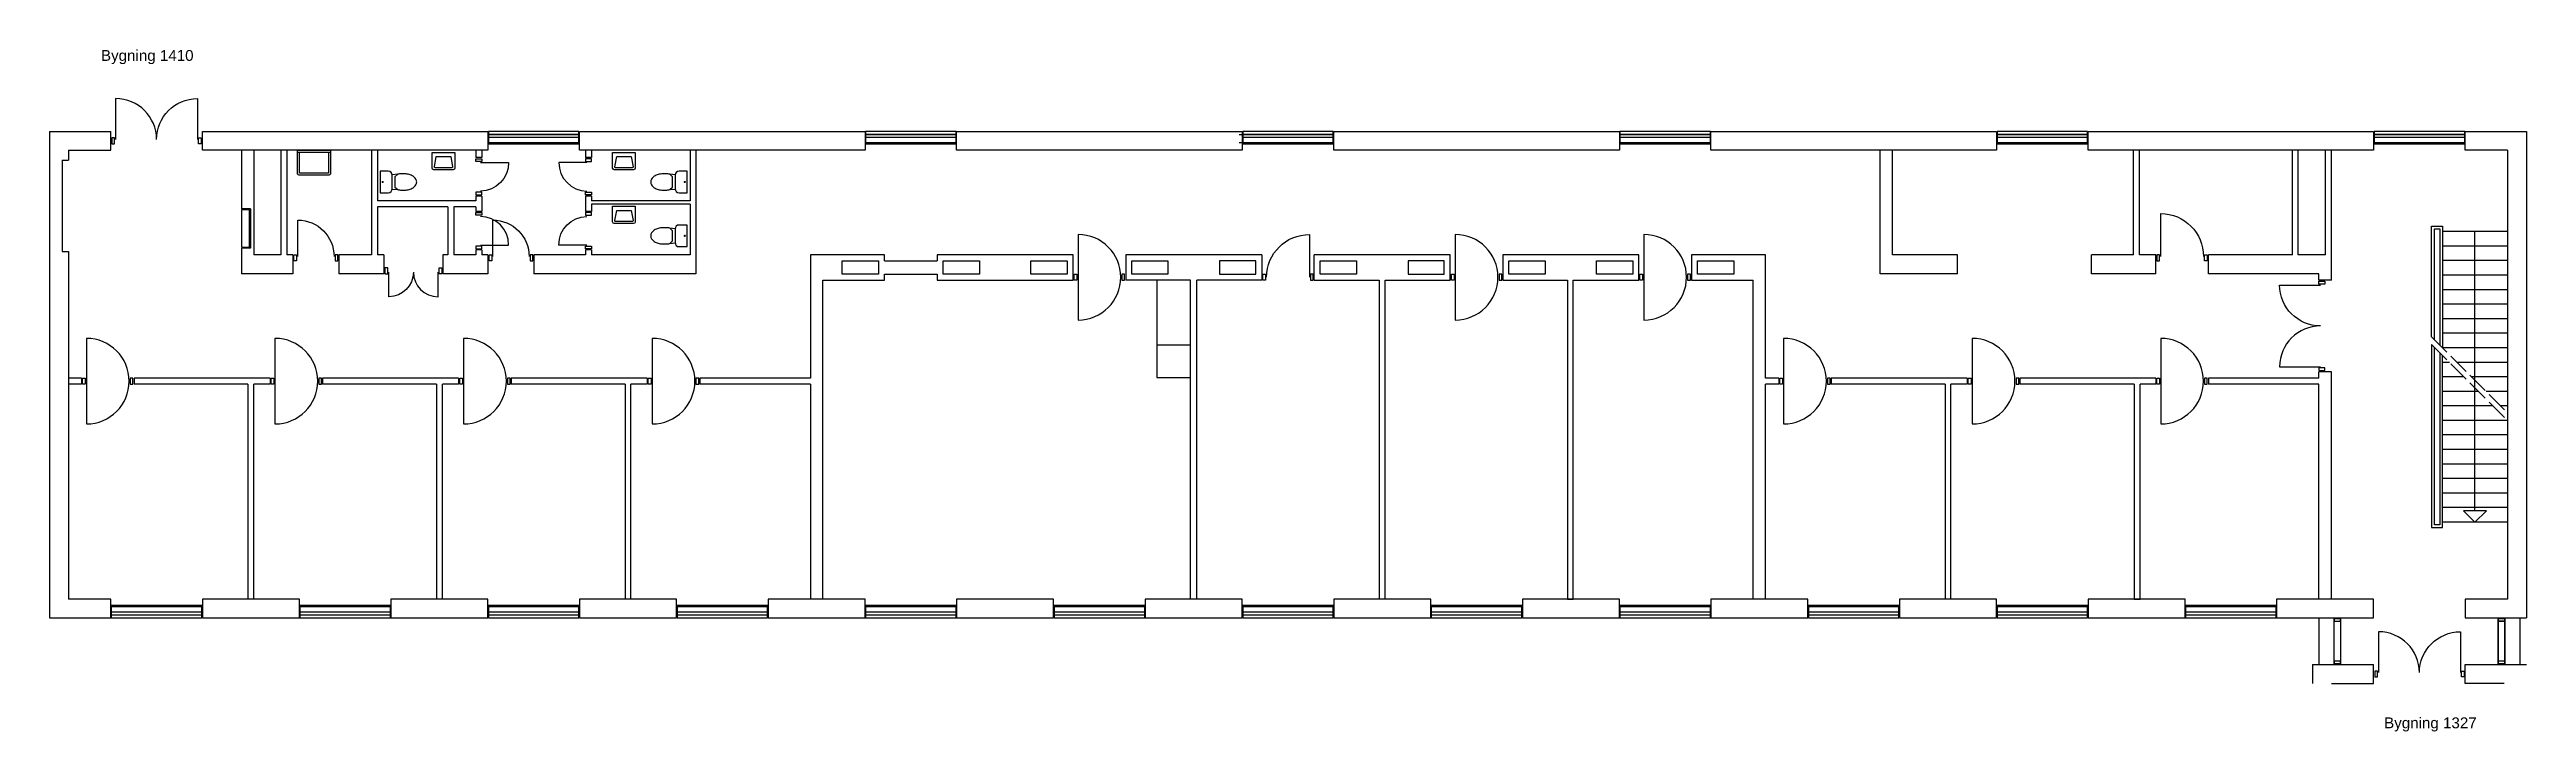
# Model space of a CAD drawing. Header units: millimetres. Extents: x -138997457 to -138951747, y 257874959 to 257887559.
import ezdxf

# ---------------------------------------------------------------- set-up
doc = ezdxf.new("R2010")
doc.units = ezdxf.units.MM
doc.header["$LTSCALE"] = 100
doc.linetypes.add('HIDDEN', pattern=[5, 4, -1])
for name, color, linetype in [('A10--T', 1, 'Continuous'), ('A21----', 3, 'Continuous'), ('A22--l-', 1, 'Continuous'), ('A22--U-', 1, 'Continuous'), ('A24----', 1, 'Continuous'), ('A314---', 8, 'Continuous'), ('A314-S-', 8, 'Continuous'), ('A321---', 1, 'Continuous'), ('A59----', 2, 'Continuous'), ('A89--Y-', 12, 'Continuous'), ('A99--A-', 15, 'Continuous')]:
    doc.layers.add(name, color=color, linetype=linetype)
doc.styles.add('ARIAL', font='arial.ttf')

# ---------------------------------------------------------------- blocks, each defined once
blk = doc.blocks.new('V169')
for p, q in [((-10, 110), (-1680, 110)), ((-10, 50), (-1680, 50))]:
    blk.add_line(p, q)
blk.add_lwpolyline([(-9.999999999992724, 7.276e-12), (-10, 230), (-1680, 230), (-1680, -7.276e-12)], close=True)
blk = doc.blocks.new('PIL')
for p, q in [((0, 0), (-212.1320343559637, -212.1320343559637)), ((0, 7.276e-12), (212.1320343559637, -212.1320343559564)), ((-212.1320343559637, -212.1320343559637), (212.1320343559746, -212.1320343559637))]:
    blk.add_line(p, q)
blk = doc.blocks.new('V169A3')
for p, q in [((1690, 204.9999999999927), (0, 204.9999999999927)), ((1690, 54.99999999998909), (0, 54.99999999998909))]:
    blk.add_line(p, q)
blk = doc.blocks.new('D85H')
for points in [[(-830, 0), (-780, 0), (-780, 110), (-830, 110)], [(-69.99999999999272, 110.0424046834014), (-19.99999999999272, 110.0424046834014), (-19.99999999999272, 0.0424046834014007), (-69.99999999999272, 0.0424046834014007)]]:
    blk.add_lwpolyline(points, close=True)
blk.add_lwpolyline([(-89.99999999999272, 30.0424046834014), (-89.99999999999272, -639.957595316555, -0.4142135623730948), (-760, 30.0424046834014)], format="xyb")
blk = doc.blocks.new('D71H')
for points in [[(-640, 110.0424046834014), (-690, 110.0424046834014), (-690, 0.0424046834014007), (-640, 0.0424046834014007)], [(-20.00000000000728, 0.0424046834014007), (-70.00000000000728, 0.0424046834014007), (-70.00000000000728, 110.0424046834014), (-20.00000000000728, 110.0424046834014)]]:
    blk.add_lwpolyline(points, close=True)
blk.add_lwpolyline([(-90, 28.39798818088457), (-90, -491.6020118191154, -0.410250066279564), (-620, 28.39798818088457)], format="xyb")
blk = doc.blocks.new('D71V')
for p, q in [((70, 110.0424046834014), (20, 110.0424046834014)), ((20, 110.0424046834014), (20, 0.0424046834014007)), ((20, 0.0424046834014007), (70, 0.0424046834014007)), ((70, 0.0424046834014007), (70, 110.0424046834014)), ((90, 28.39798818088457), (90, -491.6020118191154)), ((639.9999999999927, 0.0424046834014007), (639.9999999999927, 110.0424046834014)), ((639.9999999999927, 110.0424046834014), (689.9999999999927, 110.0424046834014)), ((689.9999999999927, 0.0424046834014007), (639.9999999999927, 0.0424046834014007)), ((689.9999999999927, 110.0424046834014), (689.9999999999927, 0.0424046834014007))]:
    blk.add_line(p, q)
blk.add_arc((91.4526085618927, 37.01359868510917), 528.617606347337, 269.8425545354011, 359.0661302777675)
blk = doc.blocks.new('D169D')
for points in [[(20, 110), (70, 110), (70, 0), (20, 0)], [(1670, 0), (1670, 110), (1620, 110), (1620, 0)]]:
    blk.add_lwpolyline(points, close=True)
for points in [[(844.9999999999982, 30, -0.4142135623730951), (89.99999999999454, -725.0000000000036), (89.99999999999454, 30)], [(844.9999999999964, 30, 0.4142135623730951), (1600, -725.0000000000036), (1600, 30)]]:
    blk.add_lwpolyline(points, format="xyb")
blk = doc.blocks.new('D97VH')
blk.add_lwpolyline([(90.00000000000182, 845.0000000000036), (90.00000000000182, -734.9999999999964, 1), (90.00000000000182, 845.0000000000036, 0.4142135623730951)], format="xyb")
for points in [[(20.00000000000182, 3.638e-12), (20.00000000000182, 110.0000000000036), (70.00000000000182, 110.0000000000036), (70.00000000000182, 3.638e-12)], [(950.0000000000018, 3.638e-12), (950.0000000000018, 110.0000000000036), (900.0000000000018, 110.0000000000036), (900.0000000000018, 3.638e-12)]]:
    blk.add_lwpolyline(points, close=True)
blk = doc.blocks.new('HV1')
for points in [[(-179.4545454545441, -358.9090909090919, -0.4142135623730951), (-210, -328.363636363636), (-210, -38.1818181818162), (210, -38.1818181818162), (210, -328.363636363636, -0.4142135623730951), (179.4545454545441, -358.9090909090919)], [(-153.4575011678135, -320.7272727272721, -0.4689210488120354), (-168.4748990621301, -302.6735458444819), (-133.636363636364, -114.5454545454559), (133.636363636364, -114.5454545454559), (168.4748990621301, -302.6735458444819, -0.4689210488120356), (153.4575011678135, -320.7272727272721)]]:
    blk.add_lwpolyline(points, format="xyb", close=True)
blk = doc.blocks.new('TOI')
blk.add_lwpolyline([(-200, -200, 0.4142135623730951), (-125, -275), (125, -275, 0.4142135623730951), (200, -200), (200, -50), (-200, -50)], format="xyb", close=True)
blk.add_lwpolyline([(-132.2446960051893, -274.6492758400746), (-141.9837119652075, -375.0000000091859, 0.0557223020200318), (-149.9999999974971, -446.7073538793193), (-150, -500, 0.067325895239371), (-137.8636622487393, -589.7227315415512, 0.0797058162322264), (-106.0660171779746, -659.4284078790515, 0.1071248465941432), (-53.87955436162883, -710.0635837497539, 0.1401255773500056), (0, -725.4658166501031, 0.1401255773500056), (53.87955436162883, -710.0635837497539, 0.107124846594143), (106.0660171779746, -659.4284078790515, 0.0797058162323701), (137.8636622487684, -589.7227315414348, 0.0673258952392976), (150, -500), (150, -446.7073538793193, 0.0557223020191417), (141.9837119679651, -375.00000001031), (132.2446959978188, -274.6492758227178)], format="xyb")
blk.add_lwpolyline([(141.9837119581352, -375), (94.29769421648234, -325), (-94.29769421202946, -325), (-141.9837119589502, -375)])
at = {"const_width": 19.75}
blk.add_lwpolyline([(-10.125, -96.95899457277847, 1), (10.125, -96.95899457277847, 1)], format="xyb", close=True, dxfattribs=at)
blk = doc.blocks.new('RENGVASK')
blk.add_line((-305, -35), (305, -35))
blk.add_lwpolyline([(300, 0, -0.4142135623730951), (305, -5), (305, -425, -0.4142135623730951), (270, -460), (-270, -460, -0.4142135623730951), (-305, -425), (-305, -5, -0.4142135623730951), (-300, 0)], format="xyb", close=True)
blk.add_lwpolyline([(260, -35, -0.4142135623730951), (270, -45), (270, -415, -0.4142135623730951), (260, -425), (-260, -425, -0.4142135623730951), (-270, -415), (-270, -45, -0.4142135623730951), (-260, -35)], format="xyb")
blk = doc.blocks.new('D97H')
for points in [[(-950, 110), (-900, 110), (-900, 0), (-950, 0)], [(-20, 0), (-20, 110), (-70, 110), (-70, 0)]]:
    blk.add_lwpolyline(points, close=True)
blk.add_lwpolyline([(-90, 30), (-90, -760, -0.4142135623730951), (-880, 30)], format="xyb")

msp = doc.modelspace()

# ---------------------------------------------------------------- linework, layer by layer
at = {"layer": 'A21----'}
for p, q in [((-138997457.2756884, 257886046.7721266), (-138996327.2756885, 257886046.7721266)), ((-138997457.2756884, 257886046.7721266), (-138997457.2756884, 257877056.7721266)), ((-138996327.2756885, 257885696.7721266), (-138996327.2756885, 257886046.7721266)), ((-138994637.2756884, 257886046.7721266), (-138989367.2756885, 257886046.7721266)), ((-138994637.2756884, 257885696.7721266), (-138994637.2756884, 257886046.7721266)), ((-138989367.2756885, 257886046.7721266), (-138989367.2756885, 257885696.7721266)), ((-138987677.2756884, 257886046.7721266), (-138982407.2756884, 257886046.7721266)), ((-138987677.2756885, 257885696.7721266), (-138987677.2756884, 257886046.7721266)), ((-138982407.2756884, 257886046.7721266), (-138982407.2756884, 257885696.7721266)), ((-138966797.2756884, 257886046.7721266), (-138961527.2756884, 257886046.7721266)), ((-138966797.2756884, 257885696.7721266), (-138966797.2756884, 257886046.7721266)), ((-138961527.2756884, 257886046.7721266), (-138961527.2756884, 257885696.7721266)), ((-138959837.2756884, 257886046.7721266), (-138954567.2756885, 257886046.7721266)), ((-138959837.2756884, 257885696.7721266), (-138959837.2756884, 257886046.7721266)), ((-138954567.2756885, 257886046.7721266), (-138954567.2756884, 257885696.7721266)), ((-138952877.2756884, 257886046.7721266), (-138951747.2756884, 257886046.7721266)), ((-138952877.2756884, 257885696.7721266), (-138952877.2756884, 257886046.7721266)), ((-138951747.2756884, 257886046.7721266), (-138951747.2756884, 257877056.7721266)), ((-138997227.2756884, 257885516.7721266), (-138997227.2756884, 257883826.7721266)), ((-138997227.2756884, 257885516.7721266), (-138997107.2756884, 257885516.7721266)), ((-138997107.2756884, 257885696.7721266), (-138997107.2756884, 257885516.7721266)), ((-138997107.2756884, 257885696.7721266), (-138996327.2756885, 257885696.7721266)), ((-138989367.2756885, 257885696.7721266), (-138994637.2756884, 257885696.7721266)), ((-138961527.2756884, 257885696.7721266), (-138966797.2756884, 257885696.7721266)), ((-138954567.2756884, 257885696.7721266), (-138959837.2756884, 257885696.7721266)), ((-138952097.2756884, 257885696.7721266), (-138952877.2756884, 257885696.7721266)), ((-138952097.2756884, 257885696.7721266), (-138952097.2756884, 257877406.7721266)), ((-138997227.2756884, 257883826.7721266), (-138997107.2756885, 257883826.7721266)), ((-138997107.2756884, 257883826.7721266), (-138997107.2756884, 257877406.7721266)), ((-138996327.2756884, 257877406.7721266), (-138997107.2756884, 257877406.7721266)), ((-138996327.2756885, 257877056.7721266), (-138996327.2756884, 257877406.7721266)), ((-138994637.2756885, 257877406.7721266), (-138994637.2756884, 257877056.7721266)), ((-138992847.2756884, 257877406.7721266), (-138994637.2756884, 257877406.7721266)), ((-138992847.2756884, 257877056.7721266), (-138992847.2756884, 257877406.7721266)), ((-138991157.2756884, 257877406.7721266), (-138991157.2756884, 257877056.7721266)), ((-138989367.2756885, 257877406.7721266), (-138991157.2756885, 257877406.7721266)), ((-138989367.2756885, 257877056.7721266), (-138989367.2756885, 257877406.7721266)), ((-138985887.2756884, 257877406.7721266), (-138987677.2756884, 257877406.7721266)), ((-138987677.2756884, 257877406.7721266), (-138987677.2756884, 257877056.7721266)), ((-138985887.2756884, 257877056.7721266), (-138985887.2756884, 257877406.7721266)), ((-138982407.2756885, 257877406.7721266), (-138984197.2756884, 257877406.7721266)), ((-138984197.2756884, 257877406.7721266), (-138984197.2756884, 257877056.7721266)), ((-138982407.2756884, 257877056.7721266), (-138982407.2756885, 257877406.7721266)), ((-138971967.2756884, 257877406.7721266), (-138973757.2756885, 257877406.7721266)), ((-138973757.2756885, 257877406.7721266), (-138973757.2756885, 257877056.7721266)), ((-138971967.2756884, 257877056.7721266), (-138971967.2756884, 257877406.7721266)), ((-138959837.2756885, 257877406.7721266), (-138959837.2756884, 257877056.7721266)), ((-138958047.2756884, 257877406.7721266), (-138959837.2756885, 257877406.7721266)), ((-138958047.2756884, 257877056.7721266), (-138958047.2756884, 257877406.7721266)), ((-138954567.2756884, 257877406.7721266), (-138956357.2756885, 257877406.7721266)), ((-138956357.2756885, 257877406.7721266), (-138956357.2756884, 257877056.7721266)), ((-138956357.2756885, 257877406.7721266), (-138956357.2756884, 257877056.7721266)), ((-138954567.2756884, 257877406.7721266), (-138956357.2756885, 257877406.7721266)), ((-138954567.2756885, 257877056.7721266), (-138954567.2756884, 257877406.7721266)), ((-138954567.2756885, 257877056.7721266), (-138954567.2756884, 257877406.7721266)), ((-138952877.2756884, 257877406.7721266), (-138952877.2756884, 257877056.7721266)), ((-138952097.2756884, 257877406.7721266), (-138952877.2756884, 257877406.7721266)), ((-138997457.2756884, 257877056.7721266), (-138996327.2756885, 257877056.7721266)), ((-138996327.2756885, 257877056.7721266), (-138996327.2756885, 257877056.7721266)), ((-138994637.2756884, 257877056.7721266), (-138992847.2756884, 257877056.7721266)), ((-138992847.2756884, 257877056.7721266), (-138992847.2756884, 257877056.7721266)), ((-138991157.2756884, 257877056.7721266), (-138989367.2756885, 257877056.7721266)), ((-138989367.2756885, 257877056.7721266), (-138989367.2756885, 257877056.7721266)), ((-138987677.2756884, 257877056.7721266), (-138985887.2756884, 257877056.7721266)), ((-138985887.2756884, 257877056.7721266), (-138985887.2756884, 257877056.7721266)), ((-138984197.2756884, 257877056.7721266), (-138982407.2756884, 257877056.7721266)), ((-138982407.2756884, 257877056.7721266), (-138982407.2756884, 257877056.7721266)), ((-138973757.2756885, 257877056.7721266), (-138971967.2756884, 257877056.7721266)), ((-138971967.2756884, 257877056.7721266), (-138971967.2756884, 257877056.7721266)), ((-138959837.2756884, 257877056.7721266), (-138958047.2756884, 257877056.7721266)), ((-138958047.2756884, 257877056.7721266), (-138958047.2756884, 257877056.7721266)), ((-138956357.2756884, 257877056.7721266), (-138954567.2756885, 257877056.7721266)), ((-138956357.2756884, 257877056.7721266), (-138954567.2756885, 257877056.7721266)), ((-138952877.2756884, 257877056.7721266), (-138951747.2756884, 257877056.7721266)), ((-138955697.2756885, 257876196.7721266), (-138955697.2756885, 257875846.7721266)), ((-138955697.2756885, 257876196.7721266), (-138954567.2756885, 257876196.7721266)), ((-138954567.2756885, 257875846.7721266), (-138954567.2756885, 257876196.7721266)), ((-138952877.2756885, 257875846.7721266), (-138952877.2756885, 257876196.7721266)), ((-138952877.2756885, 257876196.7721266), (-138951747.2756884, 257876196.7721266)), ((-138955347.2756885, 257875846.7721266), (-138954567.2756885, 257875846.7721266)), ((-138952157.2756885, 257875846.7721266), (-138952877.2756885, 257875846.7721266))]:
    msp.add_line(p, q, dxfattribs=at)
at = {"layer": 'A21----', "color": 15}
for p, q in [((-138955577.2756884, 257877056.7721266), (-138955577.2756884, 257876196.7721266)), ((-138955577.2756884, 257877056.7721266), (-138955577.2756884, 257876196.7721266)), ((-138951867.2756885, 257877056.7721266), (-138951867.2756884, 257876196.7721266)), ((-138951867.2756884, 257877046.7721266), (-138951867.2756884, 257876206.7721266))]:
    msp.add_line(p, q, dxfattribs=at)
at = {"layer": 'A21----'}
for points in [[(-138975447.2756884, 257885696.7721266), (-138980717.2756885, 257885696.7721266), (-138980717.2756885, 257886046.7721266), (-138975447.2756884, 257886046.7721266)], [(-138968487.2756884, 257885696.7721266), (-138973757.2756885, 257885696.7721266), (-138973757.2756885, 257886046.7721266), (-138968487.2756884, 257886046.7721266)], [(-138978927.2756884, 257877056.7721266), (-138978927.2756884, 257877056.7721266), (-138978927.2756884, 257877406.7721266), (-138980717.2756885, 257877406.7721266), (-138980717.2756885, 257877056.7721266)], [(-138975447.2756884, 257877056.7721266), (-138975447.2756884, 257877406.7721266), (-138977237.2756884, 257877406.7721266), (-138977237.2756884, 257877056.7721266)]]:
    msp.add_lwpolyline(points, close=True, dxfattribs=at)
for points in [[(-138982407.2756884, 257885696.7721266), (-138987677.2756885, 257885696.7721268)], [(-138989477.2756884, 257884851.7721266), (-138989587.2756885, 257884851.7721266)], [(-138987457.2756885, 257884851.7721266), (-138987567.2756885, 257884851.7721266)], [(-138968487.2756884, 257877406.7721266), (-138970277.2756884, 257877406.7721266), (-138970277.2756884, 257877056.7721266), (-138968487.2756884, 257877056.7721266), (-138968487.2756884, 257877406.7721266)], [(-138965007.2756884, 257877406.7721266), (-138966797.2756884, 257877406.7721266), (-138966797.2756884, 257877056.7721266), (-138965007.2756884, 257877056.7721266), (-138965007.2756884, 257877406.7721266)], [(-138961527.2756884, 257877406.7721266), (-138963317.2756884, 257877406.7721266), (-138963317.2756884, 257877056.7721266), (-138961527.2756884, 257877056.7721266), (-138961527.2756884, 257877406.7721266)]]:
    msp.add_lwpolyline(points, dxfattribs=at)
at = {"layer": 'A22--l-'}
for points in [[(-138969447.2756605, 257883296.7721266), (-138969447.2756605, 257877406.7721182), (-138969337.2756605, 257877406.7721182), (-138969337.2756605, 257883296.7721266)], [(-138958987.2756885, 257881376.7721269), (-138958987.2756885, 257877406.7721269), (-138958877.2756885, 257877406.7721269), (-138958877.2756885, 257881376.7721269)]]:
    msp.add_lwpolyline(points, dxfattribs=at)
at = {"layer": 'A22--U-'}
for p, q in [((-138993917.2756885, 257885696.7721266), (-138993917.2756885, 257884616.7721266)), ((-138993687.2756884, 257885696.7721266), (-138993687.2756884, 257883766.7721266)), ((-138993187.2756884, 257885696.7721266), (-138993187.2756884, 257883766.7721266)), ((-138993077.2756885, 257885696.7721266), (-138993077.2756884, 257883766.7721266)), ((-138991517.2756884, 257885696.7721266), (-138991517.2756884, 257883766.7721266)), ((-138991407.2756884, 257885696.7721266), (-138991407.2756884, 257884761.7721266)), ((-138989587.2756884, 257885696.7721266), (-138989587.2756885, 257885561.7721266)), ((-138989477.2756884, 257885696.7721266), (-138989477.2756884, 257885561.7721266)), ((-138987567.2756885, 257885696.7721266), (-138987567.2756885, 257885561.7721266)), ((-138987457.2756884, 257885696.7721266), (-138987457.2756885, 257885561.7721266)), ((-138985637.2756884, 257885696.7721266), (-138985637.2756884, 257884761.7721266)), ((-138985527.2756885, 257885696.7721266), (-138985527.2756884, 257883416.7721266)), ((-138963677.2756884, 257883416.7721266), (-138963677.2756884, 257885696.7721266)), ((-138963447.2756884, 257883766.7721266), (-138963447.2756884, 257885696.7721266)), ((-138958997.2756884, 257883766.7721266), (-138958997.2756885, 257885696.7721266)), ((-138958887.2756884, 257883766.7721266), (-138958887.2756884, 257885696.7721266)), ((-138956067.2756884, 257883766.7721266), (-138956067.2756884, 257885696.7721266)), ((-138955957.2756884, 257883766.7721266), (-138955957.2756884, 257885696.7721266)), ((-138955457.2756884, 257883766.7721266), (-138955457.2756884, 257885696.7721266)), ((-138955347.2756884, 257883296.7721266), (-138955347.2756885, 257885696.7721266)), ((-138989587.2756885, 257884851.7721266), (-138989587.2756884, 257884761.7721266)), ((-138989477.2756884, 257884851.7721266), (-138989477.2756884, 257884566.7721266)), ((-138987567.2756885, 257884851.7721266), (-138987567.2756885, 257884566.7721266)), ((-138987457.2756885, 257884851.7721266), (-138987457.2756884, 257884761.7721266)), ((-138993747.2756884, 257884616.7721266), (-138993917.2756885, 257884616.7721266)), ((-138993747.2756884, 257884616.7721266), (-138993747.2756884, 257883886.7721266)), ((-138989587.2756884, 257884761.7721266), (-138991407.2756884, 257884761.7721266)), ((-138991407.2756885, 257884651.7721266), (-138991407.2756884, 257883766.7721266)), ((-138990107.2756884, 257884651.7721266), (-138991407.2756885, 257884651.7721266)), ((-138990107.2756884, 257884651.7721266), (-138990107.2756884, 257883766.7721266)), ((-138989997.2756884, 257884651.7721266), (-138989997.2756884, 257883766.7721266)), ((-138989587.2756885, 257884651.7721266), (-138989997.2756884, 257884651.7721266)), ((-138989587.2756885, 257884651.7721266), (-138989587.2756884, 257884566.7721266)), ((-138989477.2756884, 257884566.7721266), (-138989587.2756884, 257884566.7721266)), ((-138987457.2756884, 257884566.7721266), (-138987567.2756885, 257884566.7721266)), ((-138987457.2756884, 257884701.7721266), (-138987457.2756884, 257884566.7721266)), ((-138985637.2756884, 257884701.7721266), (-138987457.2756884, 257884701.7721266)), ((-138985637.2756884, 257884701.7721266), (-138985637.2756884, 257883766.7721266)), ((-138993747.2756884, 257883886.7721266), (-138993917.2756884, 257883886.7721266)), ((-138993917.2756884, 257883886.7721266), (-138993917.2756885, 257883416.7721266)), ((-138993187.2756884, 257883766.7721266), (-138993687.2756884, 257883766.7721266)), ((-138992967.2756884, 257883766.7721266), (-138993077.2756884, 257883766.7721266)), ((-138992967.2756884, 257883766.7721266), (-138992967.2756884, 257883416.7721266)), ((-138992117.2756884, 257883766.7721266), (-138992117.2756884, 257883416.7721266)), ((-138991517.2756884, 257883766.7721266), (-138992117.2756884, 257883766.7721266)), ((-138991287.2756884, 257883766.7721266), (-138991407.2756884, 257883766.7721266)), ((-138991287.2756884, 257883766.7721266), (-138991287.2756884, 257883416.7721266)), ((-138990197.2756884, 257883766.7721266), (-138990197.2756884, 257883416.7721266)), ((-138990107.2756884, 257883766.7721266), (-138990197.2756884, 257883766.7721266)), ((-138989587.2756884, 257883766.7721266), (-138989997.2756884, 257883766.7721266)), ((-138989587.2756884, 257883856.7721266), (-138989587.2756884, 257883766.7721266)), ((-138989477.2756884, 257883856.7721266), (-138989587.2756884, 257883856.7721266)), ((-138989477.2756884, 257883856.7721266), (-138989477.2756885, 257883766.7721266)), ((-138989367.2756884, 257883766.7721266), (-138989477.2756885, 257883766.7721266)), ((-138989367.2756884, 257883766.7721266), (-138989367.2756884, 257883416.7721266)), ((-138988517.2756884, 257883766.7721266), (-138988517.2756884, 257883416.7721266)), ((-138987567.2756884, 257883766.7721266), (-138988517.2756884, 257883766.7721266)), ((-138987567.2756884, 257883856.7721266), (-138987567.2756884, 257883766.7721266)), ((-138987457.2756884, 257883856.7721266), (-138987567.2756884, 257883856.7721266)), ((-138987457.2756884, 257883856.7721266), (-138987457.2756884, 257883766.7721266)), ((-138985637.2756884, 257883766.7721266), (-138987457.2756884, 257883766.7721266)), ((-138982047.2756884, 257883766.7721266), (-138983417.2756884, 257883766.7721266)), ((-138983417.2756884, 257883766.7721266), (-138983417.2756884, 257881486.7721266)), ((-138982047.2756884, 257883656.7721266), (-138982047.2756884, 257883766.7721266)), ((-138982047.2756884, 257883656.7721266), (-138981077.2756885, 257883656.7721266)), ((-138981077.2756884, 257883766.7721266), (-138981077.2756885, 257883656.7721266)), ((-138978567.2756885, 257883766.7721266), (-138981077.2756884, 257883766.7721266)), ((-138978567.2756884, 257883296.7721266), (-138978567.2756885, 257883766.7721266)), ((-138977597.2756884, 257883766.7721266), (-138977597.2756884, 257883296.7721266)), ((-138975087.2756885, 257883766.7721266), (-138977597.2756884, 257883766.7721266)), ((-138975087.2756885, 257883766.7721266), (-138975087.2756884, 257883296.7721266)), ((-138971607.2756884, 257883766.7721266), (-138974117.2756884, 257883766.7721266)), ((-138974117.2756884, 257883296.7721266), (-138974117.2756884, 257883766.7721266)), ((-138971607.2756884, 257883296.7721266), (-138971607.2756884, 257883766.7721266)), ((-138968127.2756884, 257883766.7721266), (-138970637.2756884, 257883766.7721266)), ((-138970637.2756884, 257883766.7721266), (-138970637.2756884, 257883296.7721266)), ((-138968127.2756884, 257883406.7721266), (-138968127.2756884, 257883766.7721266)), ((-138967157.2756885, 257883766.7721266), (-138967157.2756884, 257883406.7721266)), ((-138965787.2756884, 257883766.7721266), (-138967157.2756885, 257883766.7721266)), ((-138965787.2756884, 257881486.7721266), (-138965787.2756884, 257883766.7721266)), ((-138962247.2756884, 257883766.7721266), (-138963447.2756884, 257883766.7721266)), ((-138962247.2756884, 257883416.7721266), (-138962247.2756884, 257883766.7721266)), ((-138958997.2756884, 257883766.7721266), (-138959777.2756884, 257883766.7721266)), ((-138959777.2756884, 257883416.7721266), (-138959777.2756884, 257883766.7721266)), ((-138958587.2756884, 257883766.7721266), (-138958887.2756884, 257883766.7721266)), ((-138958587.2756884, 257883416.7721266), (-138958587.2756884, 257883766.7721266)), ((-138956067.2756884, 257883766.7721266), (-138957617.2756884, 257883766.7721266)), ((-138957617.2756884, 257883416.7721266), (-138957617.2756884, 257883766.7721266)), ((-138955457.2756884, 257883766.7721266), (-138955957.2756884, 257883766.7721266)), ((-138992967.2756884, 257883416.7721266), (-138993917.2756885, 257883416.7721266)), ((-138991287.2756884, 257883416.7721266), (-138992117.2756884, 257883416.7721266)), ((-138989367.2756884, 257883416.7721266), (-138990197.2756884, 257883416.7721266)), ((-138985527.2756884, 257883416.7721266), (-138988517.2756884, 257883416.7721266)), ((-138983187.2756884, 257877406.7721266), (-138983187.2756884, 257883296.7721266)), ((-138983187.2756884, 257883296.7721266), (-138982047.2756884, 257883296.7721266)), ((-138982047.2756884, 257883406.7721266), (-138981077.2756884, 257883406.7721266)), ((-138982047.2756884, 257883296.7721266), (-138982047.2756884, 257883406.7721266)), ((-138981077.2756884, 257883406.7721266), (-138981077.2756884, 257883296.7721266)), ((-138981077.2756884, 257883296.7721266), (-138978567.2756884, 257883296.7721266)), ((-138976402.2756884, 257883296.7721266), (-138977597.2756884, 257883296.7721266)), ((-138976402.2756885, 257877406.7721266), (-138976402.2756884, 257883296.7721266)), ((-138975087.2756884, 257883296.7721266), (-138976282.2756884, 257883296.7721266)), ((-138976282.2756885, 257877406.7721266), (-138976282.2756884, 257883296.7721266)), ((-138974117.2756884, 257883296.7721266), (-138972917.2756884, 257883296.7721266)), ((-138972917.2756885, 257883296.7721266), (-138972917.2756884, 257877406.7721266)), ((-138972807.2756884, 257883296.7721266), (-138971607.2756884, 257883296.7721266)), ((-138972807.2756884, 257877406.7721266), (-138972807.2756884, 257883296.7721266)), ((-138970637.2756884, 257883296.7721266), (-138969447.2756605, 257883296.7721266)), ((-138969337.2756605, 257883296.7721266), (-138968127.2756884, 257883296.7721266)), ((-138968127.2756884, 257883296.7721266), (-138968127.2756884, 257883406.7721266)), ((-138967157.2756884, 257883406.7721266), (-138967157.2756884, 257883296.7721266)), ((-138967157.2756884, 257883296.7721266), (-138966017.2756884, 257883296.7721266)), ((-138966017.2756884, 257877406.7721266), (-138966017.2756884, 257883296.7721266)), ((-138962247.2756884, 257883416.7721266), (-138963677.2756884, 257883416.7721266)), ((-138958587.2756884, 257883416.7721266), (-138959777.2756884, 257883416.7721266)), ((-138955577.2756884, 257883416.7721266), (-138957617.2756884, 257883416.7721266)), ((-138955577.2756884, 257883296.7721266), (-138955577.2756884, 257883416.7721266)), ((-138955347.2756884, 257883296.7721266), (-138955577.2756884, 257883296.7721266)), ((-138996867.2756884, 257881486.7721266), (-138997107.2756884, 257881486.7721266)), ((-138996867.2756885, 257881376.7721266), (-138997107.2756885, 257881376.7721266)), ((-138996867.2756884, 257881486.7721266), (-138996867.2756885, 257881376.7721266)), ((-138996867.2756884, 257881486.7721266), (-138996867.2756885, 257881376.7721266)), ((-138995897.2756884, 257881486.7721266), (-138995897.2756885, 257881376.7721266)), ((-138993387.2756884, 257881486.7721266), (-138995897.2756884, 257881486.7721266)), ((-138993797.2756884, 257881376.7721266), (-138995897.2756885, 257881376.7721266)), ((-138993797.2756884, 257881376.7721266), (-138993797.2756885, 257877406.7721266)), ((-138993687.2756884, 257877406.7721266), (-138993687.2756884, 257881376.7721266)), ((-138993387.2756884, 257881376.7721266), (-138993687.2756884, 257881376.7721266)), ((-138993387.2756884, 257881486.7721266), (-138993387.2756884, 257881376.7721266)), ((-138992417.2756884, 257881486.7721266), (-138992417.2756884, 257881376.7721266)), ((-138989907.2756884, 257881486.7721266), (-138992417.2756884, 257881486.7721266)), ((-138990317.2756884, 257881376.7721266), (-138992417.2756884, 257881376.7721266)), ((-138990317.2756884, 257881376.7721266), (-138990317.2756884, 257877406.7721266)), ((-138990207.2756884, 257877406.7721266), (-138990207.2756884, 257881376.7721266)), ((-138989907.2756884, 257881376.7721266), (-138990207.2756884, 257881376.7721266)), ((-138989907.2756884, 257881486.7721266), (-138989907.2756884, 257881376.7721266)), ((-138986427.2756885, 257881486.7721266), (-138988937.2756884, 257881486.7721266)), ((-138988937.2756884, 257881486.7721266), (-138988937.2756884, 257881376.7721266)), ((-138986837.2756884, 257881376.7721266), (-138988937.2756884, 257881376.7721266)), ((-138986837.2756884, 257881376.7721266), (-138986837.2756885, 257877406.7721266)), ((-138986427.2756884, 257881376.7721266), (-138986727.2756884, 257881376.7721266)), ((-138986727.2756884, 257877406.7721266), (-138986727.2756884, 257881376.7721266)), ((-138986427.2756885, 257881486.7721266), (-138986427.2756884, 257881376.7721266)), ((-138985457.2756884, 257881486.7721266), (-138985457.2756884, 257881376.7721266)), ((-138983417.2756884, 257881486.7721266), (-138985457.2756884, 257881486.7721266)), ((-138983417.2756884, 257881376.7721266), (-138985457.2756884, 257881376.7721266)), ((-138983417.2756884, 257881376.7721266), (-138983417.2756885, 257877406.7721266)), ((-138965547.2756885, 257881486.7721266), (-138965787.2756884, 257881486.7721266)), ((-138965547.2756884, 257881376.7721266), (-138965787.2756884, 257881376.7721266)), ((-138965787.2756884, 257877406.7721266), (-138965787.2756884, 257881376.7721266)), ((-138965547.2756885, 257881486.7721266), (-138965547.2756884, 257881376.7721266)), ((-138964577.2756884, 257881486.7721266), (-138964577.2756885, 257881376.7721266)), ((-138962067.2756884, 257881486.7721266), (-138964577.2756884, 257881486.7721266)), ((-138962477.2756884, 257881376.7721266), (-138964577.2756885, 257881376.7721266)), ((-138962477.2756884, 257881376.7721266), (-138962477.2756884, 257877406.7721266)), ((-138962367.2756884, 257877406.7721266), (-138962367.2756884, 257881376.7721266)), ((-138962067.2756884, 257881376.7721266), (-138962367.2756884, 257881376.7721266)), ((-138962067.2756884, 257881486.7721266), (-138962067.2756884, 257881376.7721266)), ((-138961097.2756884, 257881486.7721266), (-138961097.2756884, 257881376.7721266)), ((-138958587.2756885, 257881486.7721266), (-138961097.2756884, 257881486.7721266)), ((-138958987.2756885, 257881376.7721266), (-138961097.2756884, 257881376.7721266)), ((-138958587.2756885, 257881376.7721266), (-138958877.2756885, 257881376.7721266)), ((-138958587.2756885, 257881486.7721266), (-138958587.2756885, 257881376.7721266)), ((-138955577.2756884, 257881486.7721266), (-138957617.2756885, 257881486.7721266)), ((-138957617.2756885, 257881486.7721266), (-138957617.2756884, 257881376.7721266)), ((-138955577.2756884, 257881376.7721266), (-138957617.2756884, 257881376.7721266)), ((-138955347.2756885, 257881606.7721266), (-138955577.2756884, 257881606.7721266)), ((-138955577.2756884, 257881486.7721266), (-138955577.2756884, 257881606.7721266)), ((-138955577.2756884, 257877406.7721266), (-138955577.2756884, 257881376.7721266)), ((-138955347.2756884, 257877406.7721266), (-138955347.2756885, 257881606.7721266))]:
    msp.add_line(p, q, dxfattribs=at)
for points in [[(-138989477.2756884, 257885561.7721266), (-138989587.2756885, 257885561.7721266)], [(-138987457.2756885, 257885561.7721266), (-138987567.2756885, 257885561.7721266)], [(-138985637.2756884, 257884761.7721266), (-138987457.2756884, 257884761.7721266)]]:
    msp.add_lwpolyline(points, dxfattribs=at)
for points in [[(-138982157.2756884, 257883656.7721266), (-138982157.2756884, 257883406.7721266), (-138982827.2756884, 257883406.7721266), (-138982827.2756885, 257883656.7721266)], [(-138980967.2756884, 257883656.7721266), (-138980297.2756884, 257883656.7721266), (-138980297.2756884, 257883406.7721266), (-138980967.2756884, 257883406.7721266)], [(-138978677.2756885, 257883656.7721266), (-138978677.2756884, 257883406.7721266), (-138979347.2756884, 257883406.7721266), (-138979347.2756884, 257883656.7721266)], [(-138977487.2756884, 257883656.7721266), (-138976817.2756884, 257883656.7721266), (-138976817.2756884, 257883406.7721266), (-138977487.2756884, 257883406.7721266)], [(-138975197.2756884, 257883406.7721266), (-138975197.2756884, 257883656.7721266), (-138975867.2756884, 257883656.7721266), (-138975867.2756884, 257883406.7721266)], [(-138973337.2756884, 257883656.7721266), (-138973337.2756885, 257883406.7721266), (-138974007.2756884, 257883406.7721266), (-138974007.2756884, 257883656.7721266)], [(-138972387.2756884, 257883656.7721266), (-138972387.2756885, 257883406.7721266), (-138971717.2756884, 257883406.7721266), (-138971717.2756885, 257883656.7721266)], [(-138970527.2756884, 257883406.7721266), (-138970527.2756884, 257883656.7721266), (-138969857.2756884, 257883656.7721266), (-138969857.2756884, 257883406.7721266)], [(-138968237.2756884, 257883656.7721266), (-138968237.2756885, 257883406.7721266), (-138968907.2756884, 257883406.7721266), (-138968907.2756884, 257883656.7721266)], [(-138967047.2756885, 257883656.7721266), (-138966377.2756884, 257883656.7721266), (-138966377.2756884, 257883406.7721266), (-138967047.2756884, 257883406.7721266)]]:
    msp.add_lwpolyline(points, close=True, dxfattribs=at)
at = {"layer": 'A24----'}
for p, q in [((-138952097.2756885, 257884195.1931792), (-138953297.2756884, 257884195.1931792)), ((-138952697.2756884, 257879038.9041609), (-138952697.2756885, 257884195.1931792)), ((-138952097.2756884, 257883926.7721266), (-138953297.2756884, 257883926.7721266)), ((-138952097.2756884, 257883658.351074), (-138953297.2756884, 257883658.351074)), ((-138952097.2756885, 257883389.9300213), (-138953297.2756884, 257883389.9300213)), ((-138952097.2756884, 257883121.5089687), (-138953297.2756884, 257883121.5089687)), ((-138952097.2756884, 257882853.0879161), (-138953297.2756884, 257882853.087916)), ((-138952097.2756884, 257882584.6668635), (-138953297.2756884, 257882584.6668635)), ((-138952097.2756885, 257882316.2458108), (-138953297.2756884, 257882316.2458108)), ((-138952097.2756884, 257882047.8247582), (-138953297.2756884, 257882047.8247582)), ((-138953170.2759921, 257881779.4037056), (-138953297.2756885, 257881779.4037055)), ((-138952097.2756885, 257881779.4037056), (-138953028.8546358, 257881779.4037056)), ((-138952901.8549394, 257881510.9826529), (-138953297.2756884, 257881510.9826529)), ((-138952633.4338868, 257881242.5616003), (-138953297.2756884, 257881242.5616003)), ((-138952097.2756884, 257881510.9826529), (-138952760.4335832, 257881510.9826529)), ((-138952097.2756884, 257881242.5616003), (-138952492.0125305, 257881242.5616003)), ((-138952365.0128342, 257880974.1405476), (-138953297.2756884, 257880974.1405476)), ((-138952097.2756884, 257880974.1405477), (-138952223.5914779, 257880974.1405477)), ((-138952097.2756884, 257880705.719495), (-138953297.2756884, 257880705.719495)), ((-138952097.2756884, 257880437.2984424), (-138953297.2756885, 257880437.2984424)), ((-138952097.2756885, 257880168.8773898), (-138953297.2756884, 257880168.8773897)), ((-138952097.2756884, 257879900.4563371), (-138953297.2756884, 257879900.4563371)), ((-138952097.2756884, 257879632.0352845), (-138953297.2756884, 257879632.0352845)), ((-138952097.2756884, 257879363.6142319), (-138953297.2756884, 257879363.6142319)), ((-138952097.2756884, 257879095.1931792), (-138953297.2756884, 257879095.1931792)), ((-138952097.2756884, 257878826.7721266), (-138953297.2756885, 257878826.7721266))]:
    msp.add_line(p, q, dxfattribs=at)
at = {"layer": 'A24----', "linetype": 'HIDDEN'}
for p, q in [((-138953497.2756884, 257882247.8247582), (-138952097.2756884, 257880847.8247582)), ((-138953497.2756884, 257882106.4034019), (-138952097.2756884, 257880706.403402))]:
    msp.add_line(p, q, dxfattribs=at)
at = {"layer": 'A24----'}
for points in [[(-138953497.2756884, 257882247.8247582), (-138953497.2756884, 257884295.1931792), (-138953297.2756884, 257884295.1931792), (-138953297.2756884, 257882047.8247582)], [(-138953447.2756884, 257882197.8247582), (-138953447.2756885, 257884245.1931792), (-138953347.2756884, 257884245.1931792), (-138953347.2756884, 257882097.8247582)], [(-138953497.2756884, 257882106.4034019), (-138953497.2756884, 257878726.7721266), (-138953297.2756885, 257878726.7721266), (-138953297.2756884, 257881906.403402)], [(-138953347.2756884, 257881956.403402), (-138953347.2756885, 257878776.7721266), (-138953447.2756884, 257878776.7721266), (-138953447.2756884, 257882056.4034019)]]:
    msp.add_lwpolyline(points, dxfattribs=at)
at = {"layer": 'A314---'}
for points in [[(-138955297.2756885, 257877046.7721266), (-138955177.2756884, 257877046.7721266), (-138955177.2756884, 257876206.7721266), (-138955297.2756884, 257876206.7721266)], [(-138955297.2756885, 257877046.7721266), (-138955177.2756884, 257877046.7721266), (-138955177.2756884, 257876206.7721266), (-138955297.2756884, 257876206.7721266)], [(-138952147.2756884, 257877046.7721266), (-138952267.2756884, 257877046.7721266), (-138952267.2756884, 257876206.7721266), (-138952147.2756885, 257876206.7721266)], [(-138952267.2756884, 257877046.7721266), (-138952147.2756884, 257877046.7721266), (-138952147.2756885, 257876206.7721266), (-138952267.2756884, 257876206.7721266)]]:
    msp.add_lwpolyline(points, close=True, dxfattribs=at)
at = {"layer": 'A314-S-'}
for p, q in [((-138955297.2756884, 257876996.7721266), (-138955177.2756884, 257876996.7721266)), ((-138952147.2756884, 257876996.7721266), (-138952267.2756884, 257876996.7721266))]:
    msp.add_line(p, q, dxfattribs=at)
for points in [[(-138955297.2756885, 257877046.7721266), (-138955177.2756884, 257877046.7721266), (-138955177.2756884, 257876206.7721266), (-138955297.2756884, 257876206.7721266)], [(-138952147.2756884, 257877046.7721266), (-138952267.2756884, 257877046.7721266), (-138952267.2756884, 257876206.7721266), (-138952147.2756885, 257876206.7721266)]]:
    msp.add_lwpolyline(points, close=True, dxfattribs=at)
at = {"layer": 'A314-S-', "linetype": 'Continuous'}
for points in [[(-138955297.2756884, 257876996.7721266), (-138955177.2756884, 257876996.7721266), (-138955177.2756884, 257877046.7721266), (-138955297.2756885, 257877046.7721266)], [(-138952267.2756884, 257876996.7721266), (-138952147.2756884, 257876996.7721266), (-138952147.2756884, 257877046.7721266), (-138952267.2756884, 257877046.7721266)], [(-138955297.2756884, 257876206.7721266), (-138955177.2756884, 257876206.7721266), (-138955177.2756885, 257876256.7721266), (-138955297.2756885, 257876256.7721266)], [(-138952267.2756884, 257876206.7721266), (-138952147.2756885, 257876206.7721266), (-138952147.2756884, 257876256.7721266), (-138952267.2756885, 257876256.7721266)]]:
    msp.add_lwpolyline(points, close=True, dxfattribs=at)
at = {"layer": 'A321---'}
for points in [[(-138974997.2756884, 257883351.7721266, -0.4142135623730951), (-138974207.2756884, 257884141.7721266)], [(-138990742.2756884, 257883446.8145313, -0.414213562373013), (-138991197.2756884, 257882991.8145313), (-138991197.2756884, 257883446.8145313)], [(-138990742.2756884, 257883446.8145313, 0.414213562373013), (-138990287.2756884, 257882991.8145313), (-138990287.2756884, 257883446.8145313)]]:
    msp.add_lwpolyline(points, format="xyb", dxfattribs=at)
msp.add_lwpolyline([(-138974207.2756884, 257884141.7721266), (-138974207.2756884, 257883351.7721266)], dxfattribs=at)
for points in [[(-138991217.2756884, 257883526.8145313), (-138991267.2756884, 257883526.8145313), (-138991267.2756884, 257883416.8145313), (-138991217.2756885, 257883416.8145313)], [(-138990217.2756884, 257883416.7721266), (-138990267.2756884, 257883416.7721266), (-138990267.2756884, 257883526.7721266), (-138990217.2756884, 257883526.7721266)], [(-138975067.2756884, 257883296.7721266), (-138975067.2756884, 257883406.7721266), (-138975017.2756884, 257883406.7721266), (-138975017.2756884, 257883296.7721266)], [(-138974137.2756884, 257883296.7721266), (-138974137.2756884, 257883406.7721266), (-138974187.2756884, 257883406.7721266), (-138974187.2756884, 257883296.7721266)]]:
    msp.add_lwpolyline(points, close=True, dxfattribs=at)
at = {"layer": 'A89--Y-'}
msp.add_lwpolyline([(-138993767.2756884, 257884596.7721266), (-138993917.2756885, 257884596.7721266), (-138993917.2756884, 257883906.7721266), (-138993767.2756885, 257883906.7721266)], close=True, dxfattribs=at)
at = {"layer": 'A99--A-'}
msp.add_lwpolyline([(-138976402.2757362, 257883296.7721266), (-138977022.2757362, 257883296.7721266), (-138977022.2757362, 257881496.7721266), (-138976402.2756884, 257881496.7721266)], close=True, dxfattribs=at)
msp.add_lwpolyline([(-138976402.2757216, 257881496.7721266), (-138976402.2757216, 257882096.7721266), (-138977022.2757362, 257882096.7721266)], dxfattribs=at)

# ---------------------------------------------------------------- block references
at = {"layer": 'A24----', "rotation": 180}
msp.add_blockref('PIL', (-138952697.2756884, 257878826.7721266), dxfattribs=at)
at = {"layer": 'A314---', "rotation": 180}
for p in [(-138987677.2756884, 257886046.7721266), (-138980717.2756885, 257886046.7721266), (-138973813.2287696, 257886046.7721266), (-138973757.2756885, 257886046.7721266), (-138966797.2756884, 257886046.7721266), (-138959837.2756884, 257886046.7721266), (-138952877.2756884, 257886046.7721266)]:
    msp.add_blockref('V169A3', p, dxfattribs=at)
at = {"layer": 'A314---'}
for p in [(-138996327.2756885, 257877056.7721266), (-138992847.2756884, 257877056.7721266), (-138989367.2756885, 257877056.7721266), (-138985887.2756884, 257877056.7721266), (-138982407.2756884, 257877056.7721266), (-138978927.2756884, 257877056.7721266), (-138975447.2756884, 257877056.7721266), (-138971967.2756884, 257877056.7721266), (-138968487.2756884, 257877056.7721266), (-138965007.2756884, 257877056.7721266), (-138961527.2756884, 257877056.7721266), (-138958047.2756884, 257877056.7721266)]:
    msp.add_blockref('V169A3', p, dxfattribs=at)
at = {"layer": 'A314-S-', "rotation": 180}
for p in [(-138989367.2756885, 257886046.7721266), (-138982407.2756884, 257886046.7721266), (-138975447.2756884, 257886046.7721266), (-138968487.2756884, 257886046.7721266), (-138961527.2756884, 257886046.7721266), (-138954567.2756885, 257886046.7721266)]:
    msp.add_blockref('V169', p, dxfattribs=at)
at = {"layer": 'A314-S-'}
for p in [(-138994637.2756884, 257877056.7721266), (-138991157.2756884, 257877056.7721266), (-138987677.2756884, 257877056.7721266), (-138984197.2756884, 257877056.7721266), (-138980717.2756885, 257877056.7721266), (-138977237.2756884, 257877056.7721266), (-138973757.2756885, 257877056.7721266), (-138970277.2756884, 257877056.7721266), (-138966797.2756884, 257877056.7721266), (-138963317.2756884, 257877056.7721266), (-138959837.2756884, 257877056.7721266), (-138956357.2756884, 257877056.7721266)]:
    msp.add_blockref('V169', p, dxfattribs=at)
at = {"layer": 'A321---'}
for name, p, rotation in [('D169D', (-138994637.2756884, 257885926.7721266), 180), ('D71H', (-138989477.2756884, 257885561.7721266), 90), ('D71V', (-138987567.2756885, 257885561.7721266), 270), ('D85H', (-138992967.2756884, 257883766.7721266), 180), ('D71V', (-138989477.2756884, 257883856.7721266), 90), ('D85H', (-138989367.2756884, 257883766.7721266), 180), ('D71H', (-138987567.2756884, 257883856.7721266), 270), ('D97H', (-138958587.2756884, 257883766.7721266), 180), ('D169D', (-138955577.2756884, 257883296.7721266), 270), ('D169D', (-138952877.2756885, 257876076.7721266), 180)]:
    msp.add_blockref(name, p, dxfattribs=dict(at, rotation=rotation))
for p in [(-138978567.2756884, 257883296.7721266), (-138971607.2756884, 257883296.7721266), (-138968127.2756884, 257883296.7721266), (-138996867.2756885, 257881376.7721266), (-138993387.2756884, 257881376.7721266), (-138989907.2756884, 257881376.7721266), (-138986427.2756884, 257881376.7721266), (-138965547.2756884, 257881376.7721266), (-138962067.2756884, 257881376.7721266), (-138958587.2756885, 257881376.7721266)]:
    msp.add_blockref('D97VH', p, dxfattribs=at)
at = {"layer": 'A59----'}
for name, p in [('RENGVASK', (-138992577.2756885, 257885696.7721266)), ('HV1', (-138990187.2756884, 257885696.7721266)), ('HV1', (-138986857.2756884, 257885696.7721266)), ('HV1', (-138986857.2756885, 257884701.7721266))]:
    msp.add_blockref(name, p, dxfattribs=at)
for p, rotation in [((-138991407.2756884, 257885111.7721266), 90), ((-138985637.2756884, 257885111.7721266), 270), ((-138985637.2756884, 257884116.7721266), 270)]:
    msp.add_blockref('TOI', p, dxfattribs=dict(at, rotation=rotation))

# ---------------------------------------------------------------- texts
at = {"layer": 'A10--T', "char_height": 200, "attachment_point": 1, "style": 'ARIAL'}
for s, insert in [('Bygning 1410', (-138996508.1025413, 257887548.7426967)), ('Bygning 1327', (-138954374.2078751, 257875219.7309309))]:
    msp.add_mtext_dynamic_manual_height_columns(s, width=2016.190558969975, gutter_width=12.5, heights=[0], dxfattribs=dict(at, insert=insert))

doc.saveas('drawing.dxf')
